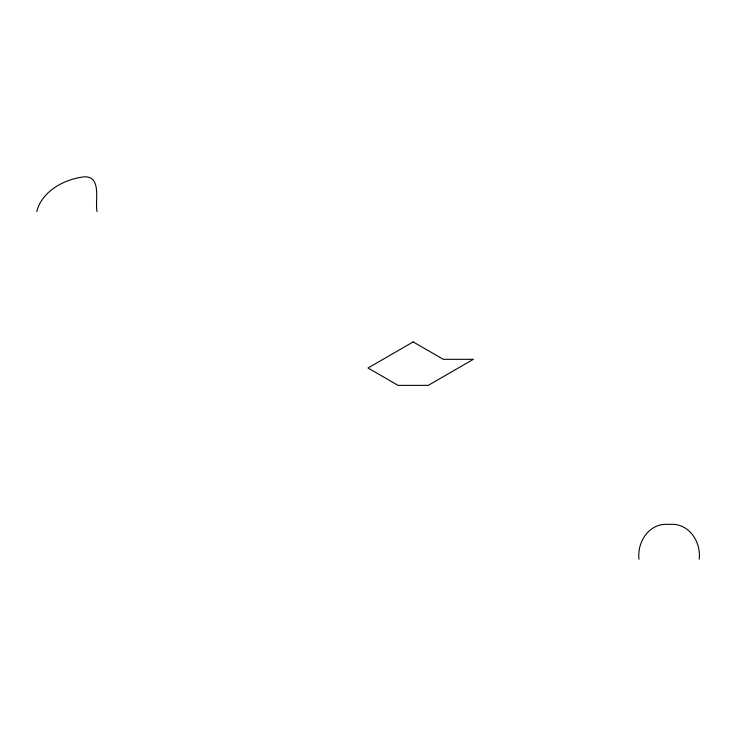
<?xml version="1.0" encoding="UTF-8"?>
<svg xmlns="http://www.w3.org/2000/svg" width="736" height="736" viewBox="0 0 736 736"><rect width="100%" height="100%" fill="white"/><g stroke="black" fill="none" stroke-linecap="round" stroke-linejoin="round"><path stroke-width="1.1" d="M638.986 559.213C636.879 541.466 649.75 522.302 669.088 524.446C688.427 522.302 701.298 541.466 699.2 559.213M36.8 211.554C41.796 190.983 65.062 178.655 84.971 176.787C101.991 176.75 94.806 201.646 97.014 211.554M413.163 341.927L368 368L398.112 385.379L428.214 385.379L473.386 359.306L443.274 359.306L413.163 341.927"/></g></svg>
